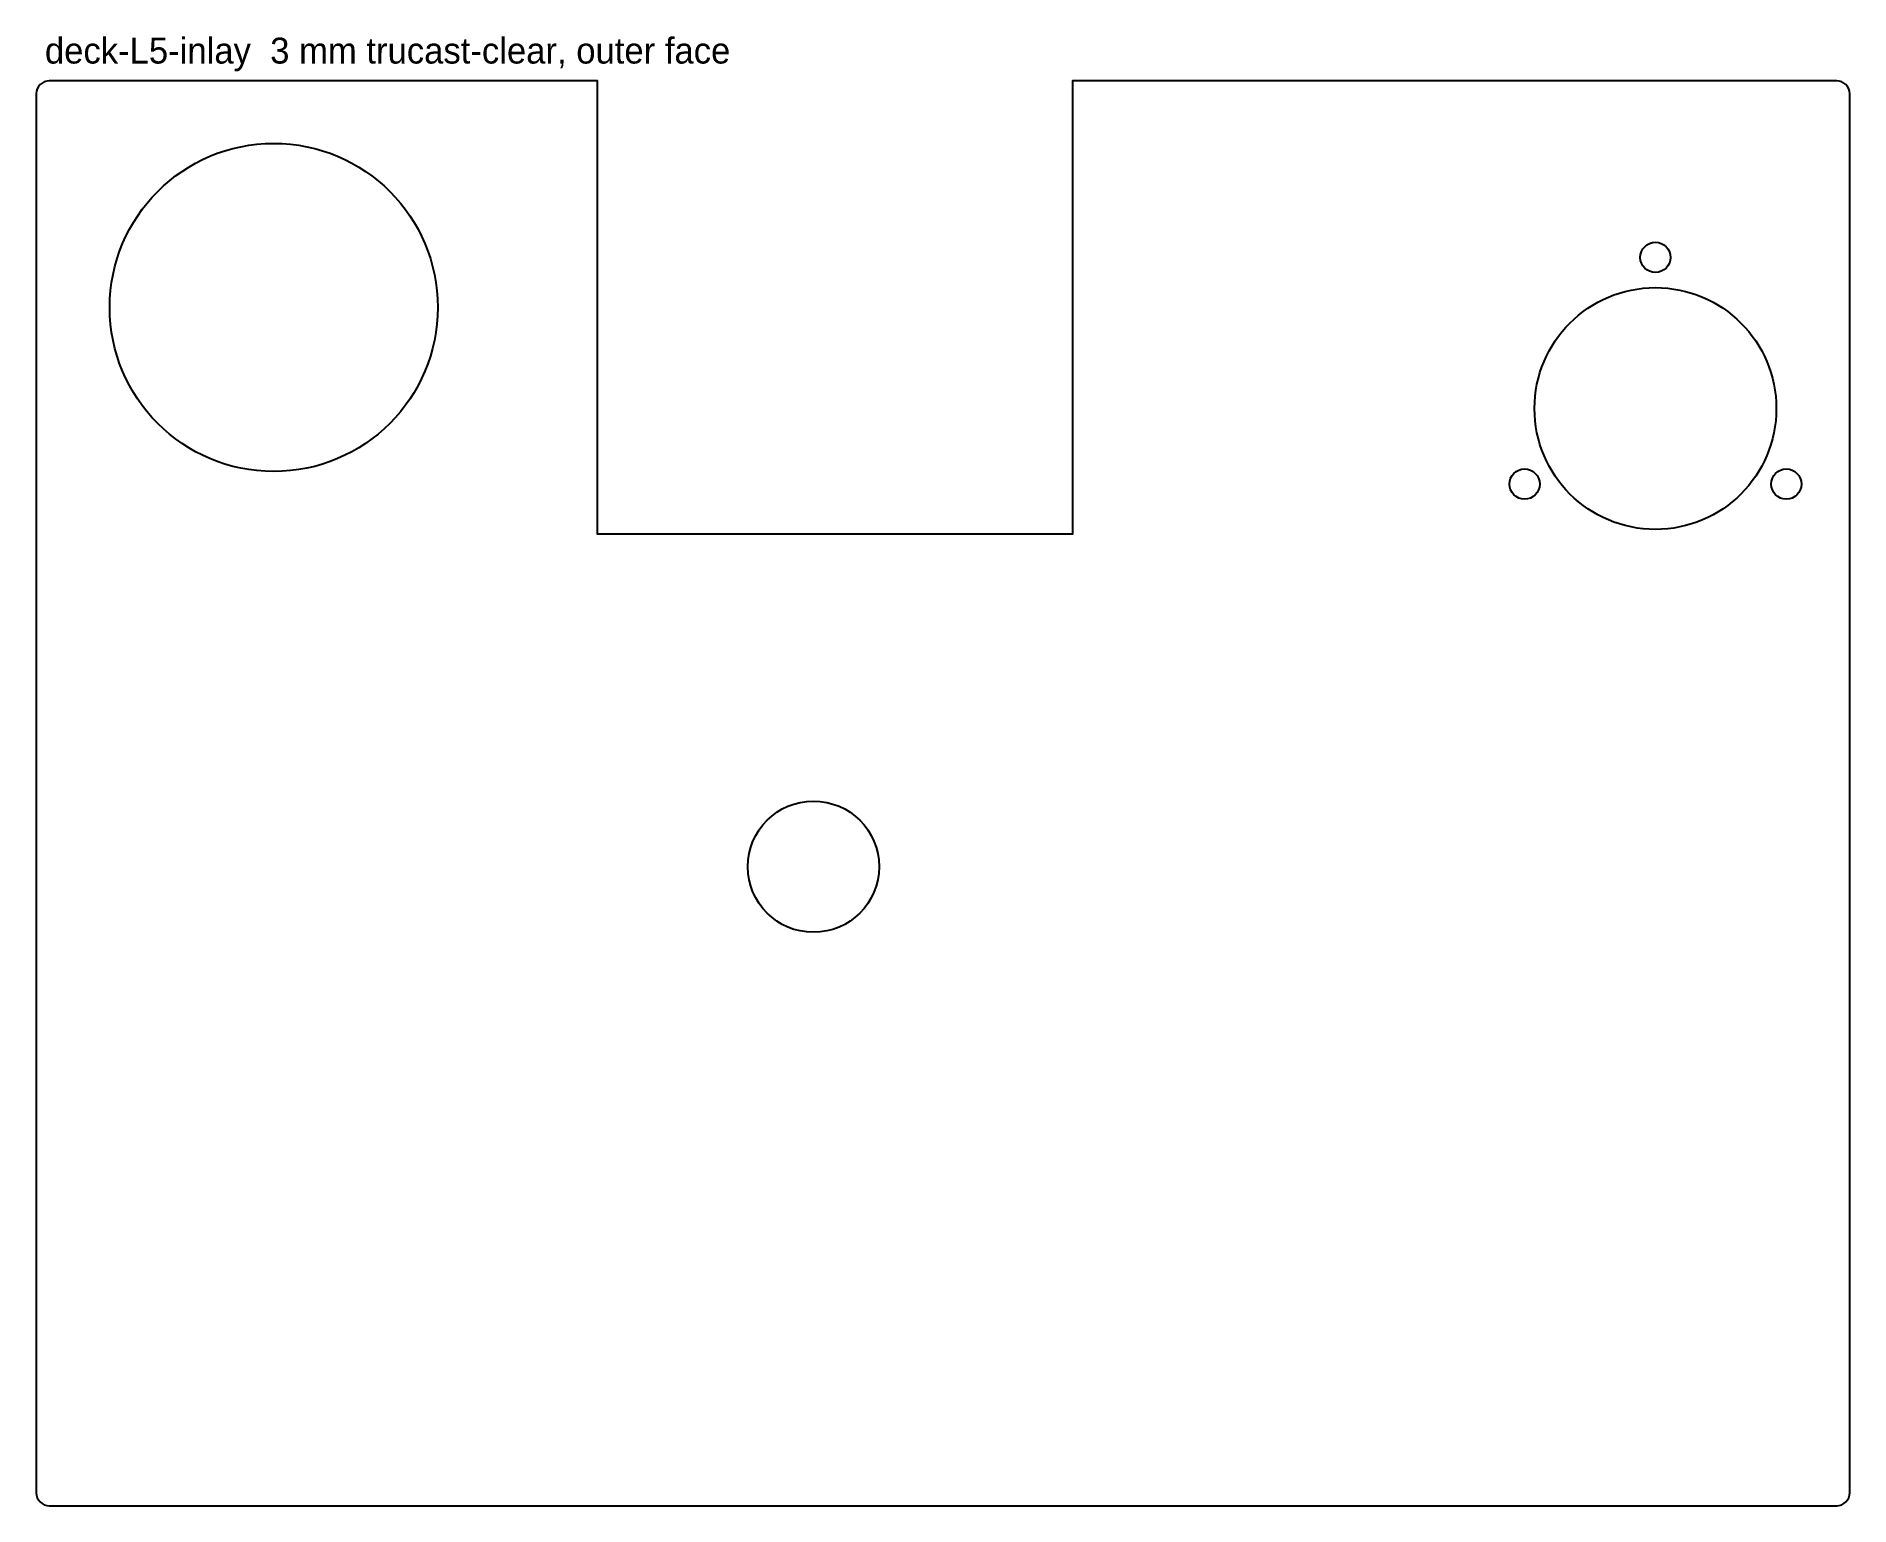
# Model space of a CAD drawing. Header units: millimetres. Extents: x 0 to 420, y 0 to 340.
import ezdxf

# ---------------------------------------------------------------- set-up
doc = ezdxf.new("R2010")
doc.units = ezdxf.units.MM
for name, color, linetype in [('CUT_INSIDE', 5, 'Continuous'), ('CUT_OUTSIDE', 1, 'Continuous'), ('NOTES', 7, 'Continuous')]:
    doc.layers.add(name, color=color, linetype=linetype)

msp = doc.modelspace()

# ---------------------------------------------------------------- linework, layer by layer
at = {"layer": 'CUT_INSIDE'}
for centre, radius in [((55, 277.52), 38), ((375, 289.11), 3.5), ((375, 254.11), 28), ((344.69, 236.61), 3.5), ((405.31, 236.61), 3.5), ((180, 148), 15.2)]:
    msp.add_circle(centre, radius, dxfattribs=at)
at = {"layer": 'CUT_OUTSIDE'}
msp.add_lwpolyline([(417, 330), (240, 330), (240, 225), (130, 225), (130, 330), (3, 330), (2.41, 329.94), (1.85, 329.77), (1.33, 329.49), (0.88, 329.12), (0.51, 328.67), (0.23, 328.15), (0.06, 327.59), (0, 327), (0, 3), (0.06, 2.41), (0.23, 1.85), (0.51, 1.33), (0.88, 0.88), (1.33, 0.51), (1.85, 0.23), (2.41, 0.06), (3, 0), (417, 0), (417.59, 0.06), (418.15, 0.23), (418.67, 0.51), (419.12, 0.88), (419.49, 1.33), (419.77, 1.85), (419.94, 2.41), (420, 3), (420, 327), (419.94, 327.59), (419.77, 328.15), (419.49, 328.67), (419.12, 329.12), (418.67, 329.49), (418.15, 329.77), (417.59, 329.94), (417, 330)], close=True, dxfattribs=at)

# ---------------------------------------------------------------- texts
at = {"layer": 'NOTES'}
msp.add_text('deck-L5-inlay  3 mm trucast-clear, outer face', height=6, dxfattribs=at).set_placement((2, 334))

doc.saveas('drawing.dxf')
